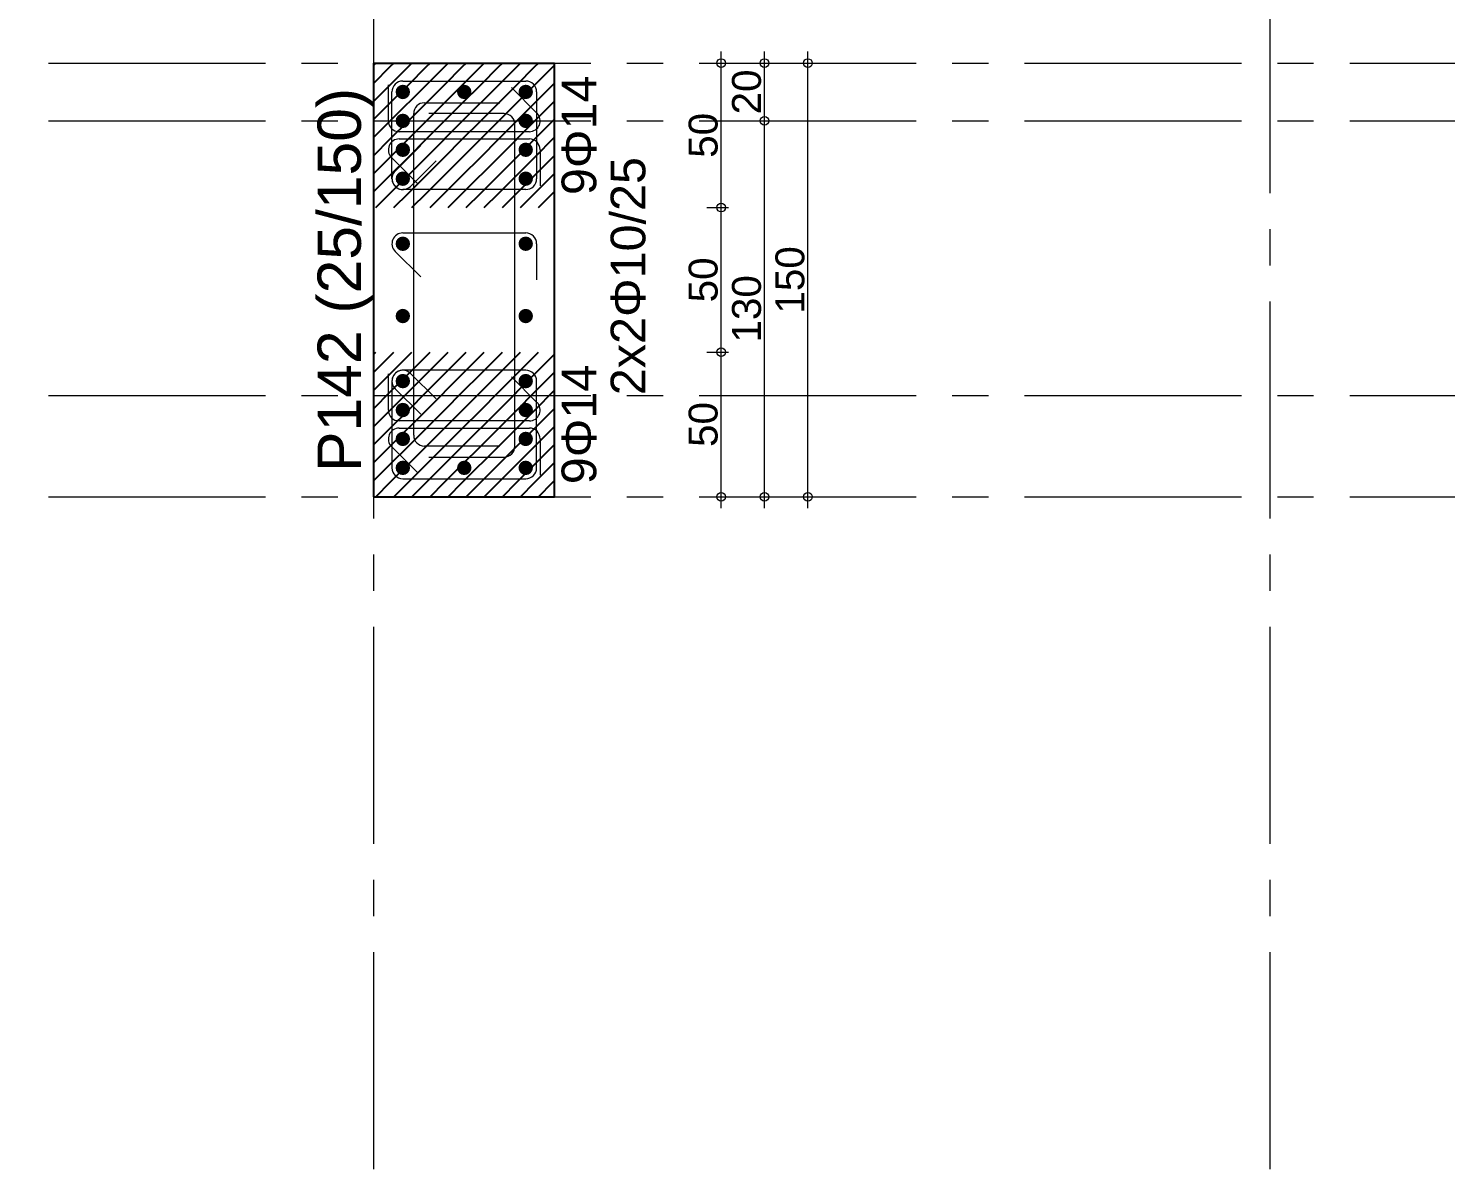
# Model space of a CAD drawing. Header units: millimetres. Extents: x 2232 to 85269, y -3593 to 5869.
# Drawn here: x 26416.9 to 26907, y 4852.3 to 5243.9 of the extents above; entities that cross this region are included whole.
import ezdxf

# ---------------------------------------------------------------- set-up
doc = ezdxf.new("R2010")
doc.units = ezdxf.units.MM
doc.linetypes.add('CENTER2', pattern=[112.5, 75, -12.5, 12.5, -12.5])
doc.linetypes.add('DASHDOT2', pattern=[12.7, 6.35, -3.175, 0, -3.175])
doc.layers.add('aks', color=251, linetype='DASHDOT2', lineweight=35)
for name, color, linetype in [('Donatı Yazısı', 7, 'Continuous'), ('Donatı Çizgisi', 7, 'Continuous'), ('Kolon', 7, 'Continuous'), ('Ölçülendirme', 7, 'Continuous')]:
    doc.layers.add(name, color=color, linetype=linetype)
doc.styles.add('arial_1_18', font='arial.ttf', dxfattribs={"height": 0.2})

# ---------------------------------------------------------------- blocks, each defined once
blk = doc.blocks.new('IDE999Entity6843')
at = {"layer": 'aks', "color": 250, "linetype": 'CENTER2', "lineweight": 5}
blk.add_lwpolyline([(14319.32, 200), (14319.32, 2530)], dxfattribs=at)
blk = doc.blocks.new('IDE999Entity6845')
at = {"layer": 'aks', "color": 250, "linetype": 'CENTER2', "lineweight": 5}
blk.add_lwpolyline([(14629.32, 200), (14629.32, 2530)], dxfattribs=at)

msp = doc.modelspace()

# ---------------------------------------------------------------- hatches: boundary and pattern name
at = {"layer": 'Donatı Çizgisi', "linetype": 'Continuous', "lineweight": 5}
h = msp.add_hatch(color=5, dxfattribs=at)
edge = h.paths.add_edge_path(flags=0)
edge.add_arc((26546.37, 5221.87), 2.5, 0, 360)
h = msp.add_hatch(color=5, dxfattribs=at)
edge = h.paths.add_edge_path(flags=0)
edge.add_arc((26567.62, 5221.87), 2.5, 0, 360)
h = msp.add_hatch(color=5, dxfattribs=at)
edge = h.paths.add_edge_path(flags=0)
edge.add_arc((26588.87, 5221.87), 2.5, 0, 360)
h = msp.add_hatch(color=5, dxfattribs=at)
edge = h.paths.add_edge_path(flags=0)
edge.add_arc((26546.37, 5211.87), 2.5, 0, 360)
h = msp.add_hatch(color=5, dxfattribs=at)
edge = h.paths.add_edge_path(flags=0)
edge.add_arc((26588.87, 5211.87), 2.5, 0, 360)
h = msp.add_hatch(color=5, dxfattribs=at)
edge = h.paths.add_edge_path(flags=0)
edge.add_arc((26546.37, 5201.87), 2.5, 0, 360)
h = msp.add_hatch(color=5, dxfattribs=at)
edge = h.paths.add_edge_path(flags=0)
edge.add_arc((26588.87, 5201.87), 2.5, 0, 360)
h = msp.add_hatch(color=5, dxfattribs=at)
edge = h.paths.add_edge_path(flags=0)
edge.add_arc((26546.37, 5191.87), 2.5, 0, 360)
h = msp.add_hatch(color=5, dxfattribs=at)
edge = h.paths.add_edge_path(flags=0)
edge.add_arc((26588.87, 5191.87), 2.5, 0, 360)
h = msp.add_hatch(color=5, dxfattribs=at)
edge = h.paths.add_edge_path(flags=0)
edge.add_arc((26546.37, 5169.37), 2.5, 0, 360)
h = msp.add_hatch(color=5, dxfattribs=at)
edge = h.paths.add_edge_path(flags=0)
edge.add_arc((26588.87, 5169.37), 2.5, 0, 360)
h = msp.add_hatch(color=5, dxfattribs=at)
edge = h.paths.add_edge_path(flags=0)
edge.add_arc((26546.37, 5144.37), 2.5, 0, 360)
h = msp.add_hatch(color=5, dxfattribs=at)
edge = h.paths.add_edge_path(flags=0)
edge.add_arc((26588.87, 5144.37), 2.5, 0, 360)
h = msp.add_hatch(color=5, dxfattribs=at)
edge = h.paths.add_edge_path(flags=0)
edge.add_arc((26546.37, 5121.87), 2.5, 0, 360)
h = msp.add_hatch(color=5, dxfattribs=at)
edge = h.paths.add_edge_path(flags=0)
edge.add_arc((26588.87, 5121.87), 2.5, 0, 360)
h = msp.add_hatch(color=5, dxfattribs=at)
edge = h.paths.add_edge_path(flags=0)
edge.add_arc((26546.37, 5111.87), 2.5, 0, 360)
h = msp.add_hatch(color=5, dxfattribs=at)
edge = h.paths.add_edge_path(flags=0)
edge.add_arc((26588.87, 5111.87), 2.5, 0, 360)
h = msp.add_hatch(color=5, dxfattribs=at)
edge = h.paths.add_edge_path(flags=0)
edge.add_arc((26546.37, 5101.87), 2.5, 0, 360)
h = msp.add_hatch(color=5, dxfattribs=at)
edge = h.paths.add_edge_path(flags=0)
edge.add_arc((26588.87, 5101.87), 2.5, 0, 360)
h = msp.add_hatch(color=5, dxfattribs=at)
edge = h.paths.add_edge_path(flags=0)
edge.add_arc((26546.37, 5091.87), 2.5, 0, 360)
h = msp.add_hatch(color=5, dxfattribs=at)
edge = h.paths.add_edge_path(flags=0)
edge.add_arc((26567.62, 5091.87), 2.5, 0, 360)
h = msp.add_hatch(color=5, dxfattribs=at)
edge = h.paths.add_edge_path(flags=0)
edge.add_arc((26588.87, 5091.87), 2.5, 0, 360)

# ---------------------------------------------------------------- linework, layer by layer
at = {"layer": 'aks', "color": 250, "linetype": 'CENTER2', "lineweight": 5}
for points in [[(24736.37, 5231.87), (27996.37, 5231.87)], [(24736.37, 5211.87), (27996.37, 5211.87)], [(24736.37, 5116.87), (27996.37, 5116.87)], [(24736.37, 5081.87), (27996.37, 5081.87)]]:
    msp.add_lwpolyline(points, dxfattribs=at)
at = {"layer": 'Donatı Çizgisi', "color": 5, "linetype": 'Continuous', "lineweight": 5}
for points in [[(26546.37, 5225.62), (26588.87, 5225.62)], [(26542.62, 5191.87), (26542.62, 5221.87)], [(26592.62, 5221.87), (26592.62, 5191.87)], [(26543.71, 5194.52), (26552.55, 5203.36)], [(26557.86, 5198.05), (26549.02, 5189.22)], [(26588.87, 5188.12), (26546.37, 5188.12)], [(26588.87, 5125.62), (26546.37, 5125.62)], [(26557.86, 5115.68), (26549.02, 5124.52)], [(26542.62, 5121.87), (26542.62, 5091.87)], [(26543.71, 5119.22), (26552.55, 5110.38)], [(26592.62, 5091.87), (26592.62, 5121.87)], [(26546.37, 5088.12), (26588.87, 5088.12)]]:
    msp.add_lwpolyline(points, dxfattribs=at)
at = {"layer": 'Donatı Çizgisi', "color": 1, "linetype": 'Continuous', "lineweight": 5}
for points in [[(26541.37, 5211.87), (26541.37, 5224.37)], [(26583.93, 5223.36), (26592.77, 5214.52)], [(26553.87, 5218.12), (26579.87, 5218.12)], [(26550.12, 5103.12), (26550.12, 5214.37)], [(26581.37, 5214.37), (26555.37, 5214.37)], [(26585.12, 5099.37), (26585.12, 5210.62)], [(26590.12, 5208.12), (26545.12, 5208.12)], [(26545.12, 5205.62), (26590.12, 5205.62)], [(26593.87, 5201.87), (26593.87, 5189.37)], [(26551.3, 5190.38), (26542.46, 5199.22)], [(26546.37, 5173.12), (26588.87, 5173.12)], [(26552.55, 5157.88), (26543.71, 5166.72)], [(26592.62, 5169.37), (26592.62, 5156.87)], [(26541.37, 5111.87), (26541.37, 5124.37)], [(26583.93, 5123.36), (26592.77, 5114.52)], [(26590.12, 5108.12), (26545.12, 5108.12)], [(26545.12, 5105.62), (26590.12, 5105.62)], [(26551.3, 5090.38), (26542.46, 5099.22)], [(26579.87, 5099.37), (26553.87, 5099.37)], [(26593.87, 5101.87), (26593.87, 5089.37)], [(26555.37, 5095.62), (26581.37, 5095.62)]]:
    msp.add_lwpolyline(points, dxfattribs=at)
at = {"layer": 'Donatı Çizgisi', "color": 5, "linetype": 'Continuous', "lineweight": 5}
for centre, start, end in [((26546.37, 5221.87), 90, 180), ((26588.87, 5221.87), 0, 90), ((26546.37, 5191.87), 135, 270), ((26546.37, 5191.87), 180, 315), ((26588.87, 5191.87), 270, 0), ((26546.37, 5121.87), 45, 180), ((26546.37, 5121.87), 90, 225), ((26588.87, 5121.87), 0, 90), ((26546.37, 5091.87), 180, 270), ((26588.87, 5091.87), 270, 0)]:
    msp.add_arc(centre, 3.75, start, end, dxfattribs=at)
at = {"layer": 'Donatı Çizgisi', "color": 1, "linetype": 'Continuous', "lineweight": 5}
for centre, start, end in [((26553.87, 5214.37), 90, 180), ((26545.12, 5211.87), 180, 270), ((26581.37, 5210.62), 0, 90), ((26590.12, 5211.87), 270, 45), ((26545.12, 5201.87), 90, 225), ((26590.12, 5201.87), 0, 90), ((26546.37, 5169.37), 90, 225), ((26588.87, 5169.37), 0, 90), ((26590.12, 5111.87), 270, 45), ((26545.12, 5111.87), 180, 270), ((26545.12, 5101.87), 90, 225), ((26553.87, 5103.12), 180, 270), ((26590.12, 5101.87), 0, 90), ((26581.37, 5099.37), 270, 0)]:
    msp.add_arc(centre, 3.75, start, end, dxfattribs=at)
at = {"layer": 'Kolon', "color": 251, "linetype": 'Continuous', "lineweight": -3}
for points in [[(26536.37, 5231.19), (26537.04, 5231.87)], [(26536.37, 5224.94), (26542.04, 5230.62)], [(26542.04, 5224.37), (26549.54, 5231.87)], [(26542.04, 5230.62), (26543.29, 5231.87)], [(26548.29, 5224.37), (26554.54, 5230.62)], [(26554.54, 5224.37), (26562.04, 5231.87)], [(26554.54, 5230.62), (26555.79, 5231.87)], [(26560.79, 5224.37), (26567.04, 5230.62)], [(26567.04, 5224.37), (26574.54, 5231.87)], [(26567.04, 5230.62), (26568.29, 5231.87)], [(26573.29, 5224.37), (26579.54, 5230.62)], [(26579.54, 5224.37), (26587.04, 5231.87)], [(26579.54, 5230.62), (26580.79, 5231.87)], [(26585.79, 5224.37), (26592.04, 5230.62)], [(26592.04, 5230.62), (26593.29, 5231.87)], [(26592.04, 5224.37), (26598.87, 5231.19)], [(26536.37, 5218.69), (26542.04, 5224.37)], [(26542.04, 5211.87), (26554.54, 5224.37)], [(26542.04, 5218.12), (26548.29, 5224.37)], [(26554.54, 5211.87), (26567.04, 5224.37)], [(26554.54, 5218.12), (26560.79, 5224.37)], [(26567.04, 5211.87), (26579.54, 5224.37)], [(26567.04, 5218.12), (26573.29, 5224.37)], [(26579.54, 5211.87), (26592.04, 5224.37)], [(26579.54, 5218.12), (26585.79, 5224.37)], [(26592.04, 5218.12), (26598.29, 5224.37)], [(26598.29, 5224.37), (26598.87, 5224.94)], [(26536.37, 5212.44), (26542.04, 5218.12)], [(26548.29, 5211.87), (26554.54, 5218.12)], [(26560.79, 5211.87), (26567.04, 5218.12)], [(26573.29, 5211.87), (26579.54, 5218.12)], [(26585.79, 5211.87), (26592.04, 5218.12)], [(26592.04, 5211.87), (26598.87, 5218.69)], [(26536.37, 5206.19), (26542.04, 5211.87)], [(26542.04, 5199.37), (26554.54, 5211.87)], [(26542.04, 5205.62), (26548.29, 5211.87)], [(26554.54, 5199.37), (26567.04, 5211.87)], [(26554.54, 5205.62), (26560.79, 5211.87)], [(26567.04, 5199.37), (26579.54, 5211.87)], [(26567.04, 5205.62), (26573.29, 5211.87)], [(26579.54, 5199.37), (26592.04, 5211.87)], [(26579.54, 5205.62), (26585.79, 5211.87)], [(26592.04, 5205.62), (26598.29, 5211.87)], [(26598.29, 5211.87), (26598.87, 5212.44)], [(26536.37, 5199.94), (26542.04, 5205.62)], [(26548.29, 5199.37), (26554.54, 5205.62)], [(26560.79, 5199.37), (26567.04, 5205.62)], [(26573.29, 5199.37), (26579.54, 5205.62)], [(26585.79, 5199.37), (26592.04, 5205.62)], [(26592.04, 5199.37), (26598.87, 5206.19)], [(26536.37, 5193.69), (26542.04, 5199.37)], [(26542.04, 5186.87), (26554.54, 5199.37)], [(26542.04, 5193.12), (26548.29, 5199.37)], [(26554.54, 5186.87), (26567.04, 5199.37)], [(26554.54, 5193.12), (26560.79, 5199.37)], [(26567.04, 5186.87), (26579.54, 5199.37)], [(26567.04, 5193.12), (26573.29, 5199.37)], [(26579.54, 5186.87), (26592.04, 5199.37)], [(26579.54, 5193.12), (26585.79, 5199.37)], [(26592.04, 5193.12), (26598.29, 5199.37)], [(26598.29, 5199.37), (26598.87, 5199.94)], [(26536.37, 5187.44), (26542.04, 5193.12)], [(26548.29, 5186.87), (26554.54, 5193.12)], [(26560.79, 5186.87), (26567.04, 5193.12)], [(26573.29, 5186.87), (26579.54, 5193.12)], [(26585.79, 5186.87), (26592.04, 5193.12)], [(26592.04, 5186.87), (26598.87, 5193.69)], [(26537.04, 5181.87), (26542.04, 5186.87)], [(26543.29, 5181.87), (26548.29, 5186.87)], [(26549.54, 5181.87), (26554.54, 5186.87)], [(26555.79, 5181.87), (26560.79, 5186.87)], [(26562.04, 5181.87), (26567.04, 5186.87)], [(26568.29, 5181.87), (26573.29, 5186.87)], [(26574.54, 5181.87), (26579.54, 5186.87)], [(26580.79, 5181.87), (26585.79, 5186.87)], [(26587.04, 5181.87), (26592.04, 5186.87)], [(26593.29, 5181.87), (26598.29, 5186.87)], [(26598.29, 5186.87), (26598.87, 5187.44)], [(26536.37, 5131.19), (26537.04, 5131.87)], [(26536.37, 5124.94), (26542.04, 5130.62)], [(26542.04, 5124.37), (26549.54, 5131.87)], [(26542.04, 5130.62), (26543.29, 5131.87)], [(26548.29, 5124.37), (26554.54, 5130.62)], [(26554.54, 5124.37), (26562.04, 5131.87)], [(26554.54, 5130.62), (26555.79, 5131.87)], [(26560.79, 5124.37), (26567.04, 5130.62)], [(26567.04, 5124.37), (26574.54, 5131.87)], [(26567.04, 5130.62), (26568.29, 5131.87)], [(26573.29, 5124.37), (26579.54, 5130.62)], [(26579.54, 5124.37), (26587.04, 5131.87)], [(26579.54, 5130.62), (26580.79, 5131.87)], [(26585.79, 5124.37), (26592.04, 5130.62)], [(26592.04, 5130.62), (26593.29, 5131.87)], [(26592.04, 5124.37), (26598.87, 5131.19)], [(26536.37, 5118.69), (26542.04, 5124.37)], [(26542.04, 5111.87), (26554.54, 5124.37)], [(26542.04, 5118.12), (26548.29, 5124.37)], [(26554.54, 5111.87), (26567.04, 5124.37)], [(26554.54, 5118.12), (26560.79, 5124.37)], [(26567.04, 5111.87), (26579.54, 5124.37)], [(26567.04, 5118.12), (26573.29, 5124.37)], [(26579.54, 5111.87), (26592.04, 5124.37)], [(26579.54, 5118.12), (26585.79, 5124.37)], [(26592.04, 5118.12), (26598.29, 5124.37)], [(26598.29, 5124.37), (26598.87, 5124.94)], [(26536.37, 5112.44), (26542.04, 5118.12)], [(26548.29, 5111.87), (26554.54, 5118.12)], [(26560.79, 5111.87), (26567.04, 5118.12)], [(26573.29, 5111.87), (26579.54, 5118.12)], [(26585.79, 5111.87), (26592.04, 5118.12)], [(26592.04, 5111.87), (26598.87, 5118.69)], [(26598.29, 5111.87), (26598.87, 5112.44)], [(26536.37, 5106.19), (26542.04, 5111.87)], [(26542.04, 5099.37), (26554.54, 5111.87)], [(26542.04, 5105.62), (26548.29, 5111.87)], [(26554.54, 5099.37), (26567.04, 5111.87)], [(26554.54, 5105.62), (26560.79, 5111.87)], [(26567.04, 5099.37), (26579.54, 5111.87)], [(26567.04, 5105.62), (26573.29, 5111.87)], [(26579.54, 5099.37), (26592.04, 5111.87)], [(26579.54, 5105.62), (26585.79, 5111.87)], [(26592.04, 5105.62), (26598.29, 5111.87)], [(26536.37, 5099.94), (26542.04, 5105.62)], [(26548.29, 5099.37), (26554.54, 5105.62)], [(26560.79, 5099.37), (26567.04, 5105.62)], [(26573.29, 5099.37), (26579.54, 5105.62)], [(26585.79, 5099.37), (26592.04, 5105.62)], [(26592.04, 5099.37), (26598.87, 5106.19)], [(26536.37, 5093.69), (26542.04, 5099.37)], [(26542.04, 5086.87), (26554.54, 5099.37)], [(26542.04, 5093.12), (26548.29, 5099.37)], [(26554.54, 5086.87), (26567.04, 5099.37)], [(26554.54, 5093.12), (26560.79, 5099.37)], [(26567.04, 5086.87), (26579.54, 5099.37)], [(26567.04, 5093.12), (26573.29, 5099.37)], [(26579.54, 5086.87), (26592.04, 5099.37)], [(26579.54, 5093.12), (26585.79, 5099.37)], [(26592.04, 5093.12), (26598.29, 5099.37)], [(26598.29, 5099.37), (26598.87, 5099.94)], [(26536.37, 5087.44), (26542.04, 5093.12)], [(26548.29, 5086.87), (26554.54, 5093.12)], [(26560.79, 5086.87), (26567.04, 5093.12)], [(26573.29, 5086.87), (26579.54, 5093.12)], [(26585.79, 5086.87), (26592.04, 5093.12)], [(26592.04, 5086.87), (26598.87, 5093.69)], [(26537.04, 5081.87), (26542.04, 5086.87)], [(26543.29, 5081.87), (26548.29, 5086.87)], [(26549.54, 5081.87), (26554.54, 5086.87)], [(26555.79, 5081.87), (26560.79, 5086.87)], [(26562.04, 5081.87), (26567.04, 5086.87)], [(26568.29, 5081.87), (26573.29, 5086.87)], [(26574.54, 5081.87), (26579.54, 5086.87)], [(26580.79, 5081.87), (26585.79, 5086.87)], [(26587.04, 5081.87), (26592.04, 5086.87)], [(26593.29, 5081.87), (26598.29, 5086.87)], [(26598.29, 5086.87), (26598.87, 5087.44)]]:
    msp.add_lwpolyline(points, dxfattribs=at)
at = {"layer": 'Kolon', "color": 33, "linetype": 'Continuous', "lineweight": -3}
for points in [[(26536.37, 5081.87), (26536.37, 5231.87)], [(26536.37, 5231.87), (26598.87, 5231.87)], [(26598.87, 5081.87), (26598.87, 5231.87)], [(26536.37, 5081.87), (26598.87, 5081.87)]]:
    msp.add_lwpolyline(points, dxfattribs=at)
at = {"layer": 'Ölçülendirme', "color": 5, "linetype": 'Continuous', "lineweight": 5}
for points in [[(26656.47, 5077.87), (26656.47, 5235.87)], [(26671.47, 5077.87), (26671.47, 5235.87)], [(26686.47, 5077.87), (26686.47, 5235.87)], [(26651.47, 5231.87), (26658.97, 5231.87)], [(26666.47, 5231.87), (26673.97, 5231.87)], [(26681.47, 5231.87), (26688.97, 5231.87)], [(26666.47, 5211.87), (26673.97, 5211.87)], [(26651.47, 5181.87), (26658.97, 5181.87)], [(26651.47, 5131.87), (26658.97, 5131.87)], [(26651.47, 5081.87), (26658.97, 5081.87)], [(26666.47, 5081.87), (26673.97, 5081.87)], [(26681.47, 5081.87), (26688.97, 5081.87)]]:
    msp.add_lwpolyline(points, dxfattribs=at)
for centre in [(26656.47, 5231.87), (26671.47, 5231.87), (26686.47, 5231.87), (26671.47, 5211.87), (26656.47, 5181.87), (26656.47, 5131.87), (26656.47, 5081.87), (26671.47, 5081.87), (26686.47, 5081.87)]:
    msp.add_circle(centre, 1.5, dxfattribs=at)

# ---------------------------------------------------------------- block references
at = {"layer": 'aks'}
for name in ['IDE999Entity6843', 'IDE999Entity6845']:
    msp.add_blockref(name, (12217.04, 2961.87), dxfattribs=at)

# ---------------------------------------------------------------- texts
at = {"layer": 'Donatı Yazısı', "color": 1, "linetype": 'Continuous', "lineweight": 5, "style": 'arial_1_18'}
for s, p in [('9Φ14', (26613.27, 5186.2)), ('2x2Φ10/25', (26630.25, 5117)), ('9Φ14', (26613.27, 5086.2))]:
    msp.add_text(s, height=12, rotation=90, dxfattribs=at).set_placement(p)
at = {"layer": 'Kolon', "color": 1, "linetype": 'Continuous', "lineweight": 5, "style": 'arial_1_18'}
msp.add_text('P142 (25/150)', height=15, rotation=90, dxfattribs=at).set_placement((26531.87, 5090.47))
at = {"layer": 'Ölçülendirme', "color": 5, "linetype": 'Continuous', "lineweight": 5, "style": 'arial_1_18'}
for s, p in [('20', (26670.22, 5214.1)), ('50', (26655.22, 5199.1)), ('150', (26685.22, 5145.21)), ('50', (26655.22, 5149.1)), ('130', (26670.22, 5135.21)), ('50', (26655.22, 5099.1))]:
    msp.add_text(s, height=10, rotation=90, dxfattribs=at).set_placement(p)

doc.saveas('drawing.dxf')
